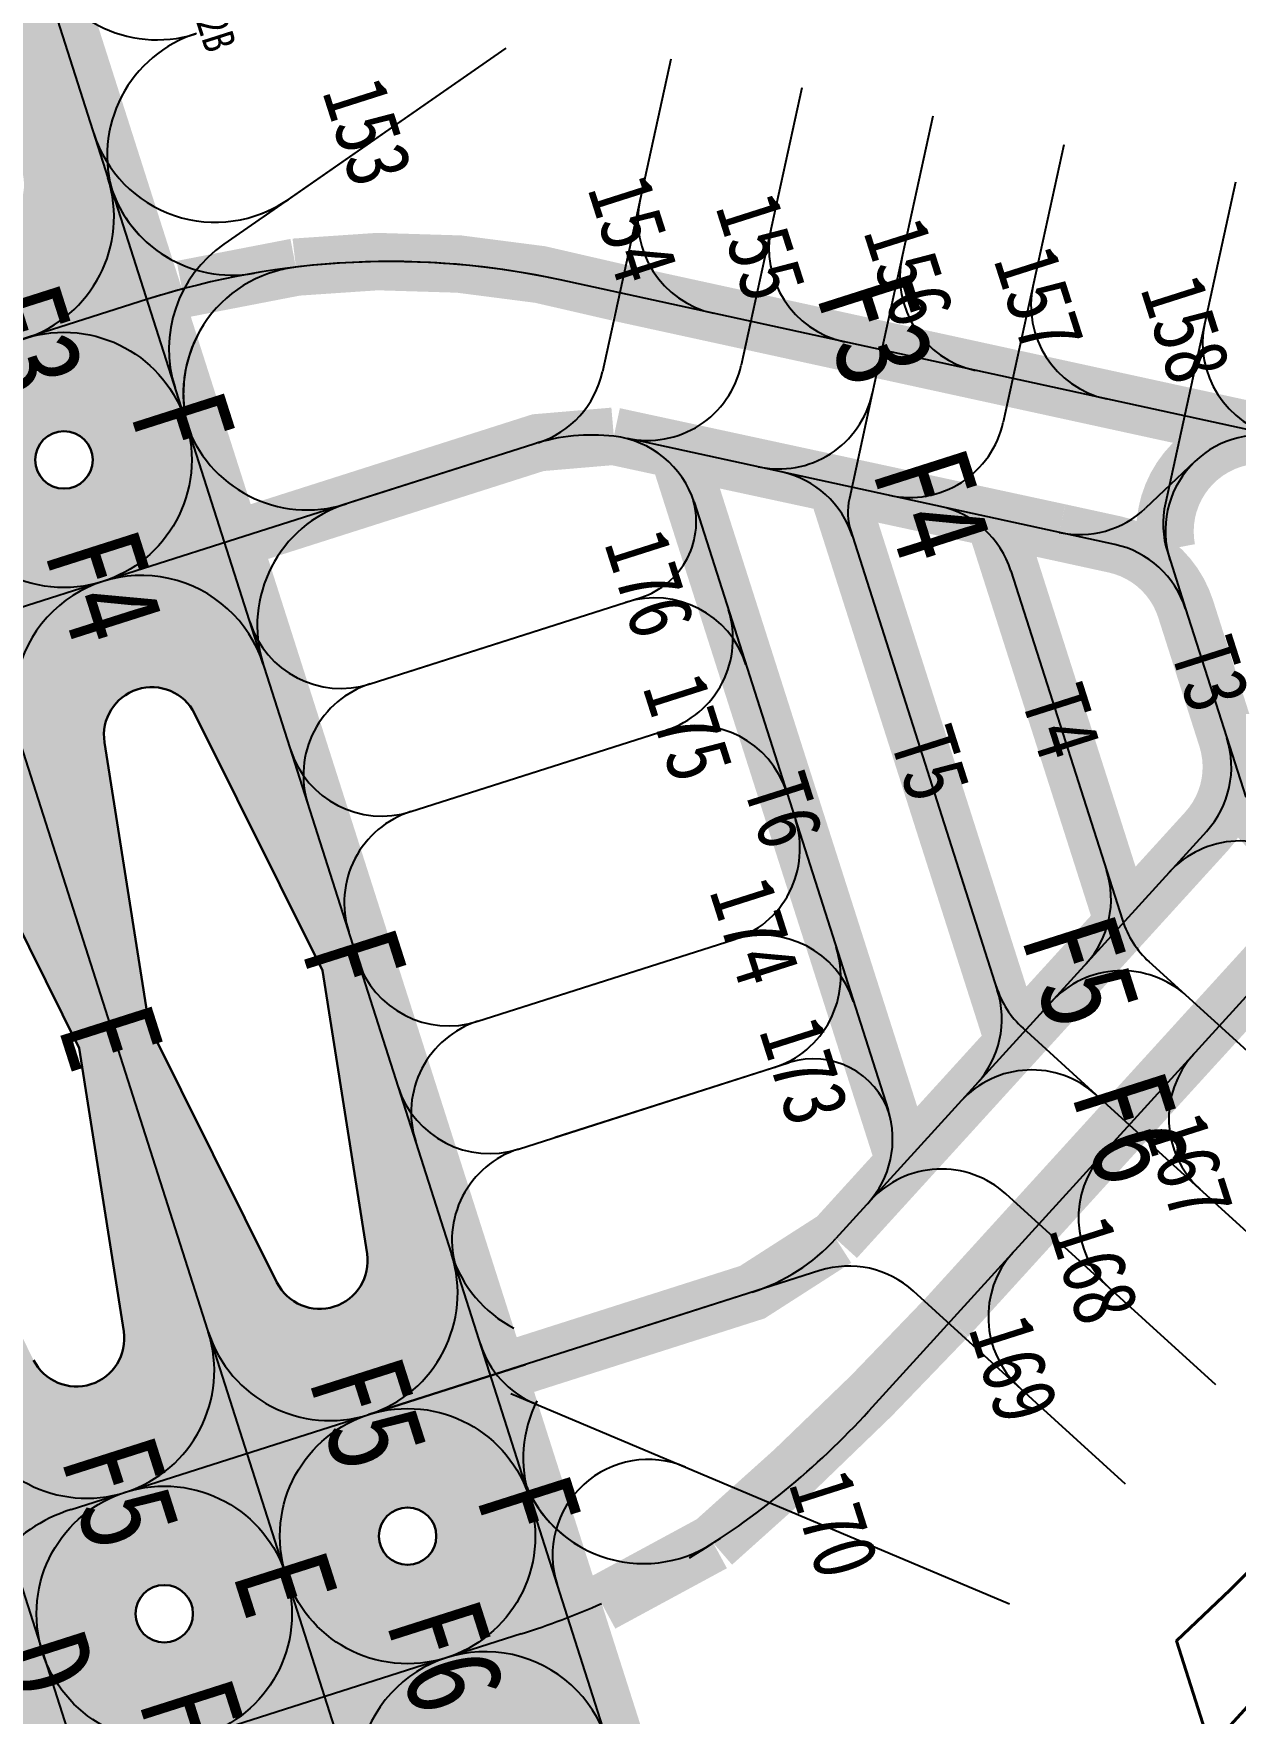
# Model space of a CAD drawing. Header units: millimetres. Extents: x 7502 to 11404, y 5706 to 12222.
# Drawn here: x 8616 to 8992, y 8629 to 9155 of the extents above; entities that cross this region are included whole.
import ezdxf
from ezdxf.enums import TextEntityAlignment as Align

# ---------------------------------------------------------------- set-up
doc = ezdxf.new("R2010")
doc.units = ezdxf.units.MM
doc.header["$LTSCALE"] = 0.5
doc.linetypes.add('HIDDEN', pattern=[0.375, 0.25, -0.125])
for name, color, linetype in [('MapLayer_Apron', 7, 'Continuous'), ('MapLayer_Taxiway', 7, 'Continuous'), ('MapLayer_Taxiway CenterLines', 7, 'Continuous'), ('MapLayer_Terminal', 7, 'Continuous'), ('MapLayer_TwyContour', 7, 'Continuous')]:
    doc.layers.add(name, color=color, linetype=linetype)
doc.styles.add('\\M+5BADA\\M+5CCE5', font='simhei.ttf', dxfattribs={"width": 0.8})

msp = doc.modelspace()

# ---------------------------------------------------------------- hatches: boundary and pattern name
at = {"layer": 'MapLayer_Taxiway'}
h = msp.add_hatch(color=6, dxfattribs=at)
h.dxf.hatch_style = 1
h.paths.add_polyline_path([(8434.536821136015, 9635.484111784805), (8436.918474838636, 9636.244194437044), (8429.925714436571, 9658.15540850563, -0.4142135623726468), (8399.136698152672, 9674.046804802616), (8367.82129287396, 9772.170937370633, -0.3770885427738296), (8380.78547555347, 9801.814073982103), (8383.65086725582, 9803.153667314667), (8376.719928768674, 9824.871167723108), (8374.338275065877, 9824.11108507081, 0.4142135623651992), (8345.149996152702, 9767.559830672899), (8377.985566736577, 9664.672390698768, 0.4142135623809989)])
h.paths.add_polyline_path([(8374.814605806436, 9824.26310160126), (8376.719928768676, 9824.871167723097), (8368.898634847425, 9849.378520406199), (8368.68887099166, 9849.34729810075, -0.3693419437445393), (8346.6576017416, 9863.154936212208), (8317.635004136266, 9853.775694724209, 0.4142135623730926)])
h.paths.add_polyline_path([(8501.728127607807, 9424.94592443007), (8504.109781310672, 9425.70600708239), (8497.117020908607, 9447.617221150966, -0.380660754849708), (8467.345969707916, 9460.859529269324), (8440.028960674495, 9521.246042810075), (8427.315043672348, 9586.292997499144, -0.3806607548470305), (8443.911235240705, 9614.332980368461), (8436.918474838636, 9636.244194437044), (8434.536821136015, 9635.484111784805, 0.4142135623651967), (8405.348542222839, 9578.932857386892), (8445.17687320837, 9454.134203344038, 0.4142135623810242)])
h.paths.add_polyline_path([(8620.034724713772, 9062.465154436693), (8608.846246334366, 9097.5232903912, -0.5263781702791607), (8584.345877813395, 9100.889303626409), (8544.910134050295, 9179.453431005362), (8535.18107609187, 9209.938598420586), (8521.8155271576, 9296.822786289777, -0.5263781702736147), (8539.836590450195, 9313.759119439543), (8528.648112070807, 9348.817255393984, 0.4706024317026369), (8495.342378229121, 9296.944902386465, 1.000002054175688), (8419.12940976757, 9272.622414062864), (8486.624749300852, 9061.13156522533, 1.000002056630131), (8562.837617834586, 9085.454366664168, 0.4706024317919248)])
h.paths.add_polyline_path([(8508.132959313949, 9076.566658749742), (8468.6972155431, 9155.130786144133), (8458.968157592417, 9185.61595354398), (8445.60260865816, 9272.500141413095, -0.8547654677535799), (8473.834118252515, 9281.509965412943), (8513.269862023279, 9202.94583801854), (8522.998919973936, 9172.460670618857), (8536.364468908294, 9085.576482749619, -0.8547654677535915)], flags=16)
h = msp.add_hatch(color=6, dxfattribs=at)
h.dxf.hatch_style = 1
h.paths.add_polyline_path([(8546.026886485219, 9439.083461764516), (8542.530506284204, 9450.03906879879), (8510.140015921956, 9439.701944726205), (8506.643635720928, 9450.657551760516), (8497.117020908472, 9447.617221150922, -0.3806607548480477), (8467.345969707916, 9460.859529269324), (8440.028960674495, 9521.246042810075), (8427.315043672348, 9586.292997499144, -0.3806607548474506), (8443.91123524074, 9614.332980368472), (8436.918474838694, 9636.244194437062), (8434.536821136015, 9635.484111784805, 0.4142135623651967), (8405.348542222839, 9578.932857386892), (8445.17687320837, 9454.134203344038, 0.4142135623810245), (8501.728127607807, 9424.94592443007)])
h.paths.add_polyline_path([(8501.728127607807, 9424.94592443007, -0.01473663043983095), (8499.223494442369, 9424.074139040165, -0.3971059339289301), (8547.232547380938, 9397.480793110906, -0.1969220860107458), (8549.654948147318, 9427.715242182869), (8546.026886485219, 9439.083461764516), (8501.728127607807, 9424.94592443007), (8496.964820201581, 9423.425759125268, -0.01474562776017986), (8499.18711908692, 9424.21649702581, -0.3971072311627925), (8445.17687320837, 9454.134203344032), (8458.858360950706, 9411.264436686568)])
h.paths.add_polyline_path([(8471.019367929803, 9373.158965863217), (8458.858360940707, 9411.264436683377), (8420.751901702784, 9399.103114248781, -0.4142059651403344)])
h.paths.add_polyline_path([(8570.349531361897, 9362.870543265071), (8566.721469699802, 9374.238762846704, -0.1969220860107449), (8547.23265639758, 9397.480451516618, -0.4142122495955975), (8521.287465078258, 9347.212840625823)])
h.paths.add_polyline_path([(8573.977593023996, 9351.502323683424), (8570.349531361897, 9362.870543265071), (8559.393924327596, 9359.374163064043), (8571.555301288716, 9321.26753297187, -0.1969244142771313)])
h.paths.add_polyline_path([(8662.245177899866, 9074.923428320853), (8659.373771875498, 9083.920732455477, -0.195856340551141), (8639.934918959509, 9107.005874546536), (8651.211908737052, 9071.67039572864), (8651.403932322275, 9071.73167827183, -0.01130276555548537)])
h.paths.add_polyline_path([(8666.95251496461, 9060.173391970617), (8662.245177899866, 9074.923428320853, 0.01150435718213737), (8651.211933441944, 9071.670318317989), (8663.373285713837, 9033.56376558739, 0.01187425808361958), (8663.993647574838, 9031.768303967863, -0.1845731174384342)])
h.paths.add_polyline_path([(8536.89253098892, 9035.186428413932, 1), (8561.215175865596, 8958.973509914487, 1)])
h.paths.add_polyline_path([(8551.79015097485, 8988.506015832714, -1), (8546.317555877598, 9005.653922495088, -1)], flags=16)
h.paths.add_polyline_path([(8686.49016064803, 8998.95385743022), (8682.862098985941, 9010.322077011839, -0.1846161386904984), (8663.993647574838, 9031.768303967863, 0.01295047675998389), (8664.580392790476, 9029.781399248594), (8675.534553613732, 8995.457477229196)])
h.paths.add_polyline_path([(8690.118222310135, 8987.585637848559), (8686.49016064803, 8998.95385743022), (8675.534553613732, 8995.457477229196), (8687.695930574857, 8957.350847137004, -0.1969244142771252)])
h.paths.add_polyline_path([(8664.580392790476, 9029.781399248594), (8675.534553613732, 8995.457477229196), (8687.695821529298, 8957.351188821896, 0.4142131187819608), (8637.427981234943, 8983.296118686767), (8637.428094364397, 8983.296154790958, -1), (8613.10544948772, 9059.509073290403, -0.4142122492474039), (8663.37317665262, 9033.564107321341), (8663.373285713837, 9033.56376558739, 0.01187425808361958), (8663.993647574838, 9031.768303967863, 0.01295047675997677)])
h.paths.add_polyline_path([(8628.003069474293, 9012.828660709392, -1), (8622.53047437704, 9029.976567371767, -1)], flags=16)
h.paths.add_polyline_path([(8687.695821529298, 8957.351188821896), (8675.534553613732, 8995.457477229196), (8637.428094364397, 8983.296154790958, -0.4142122492474013)], flags=16)
h.paths.add_polyline_path([(8746.678235354939, 8772.534861461689), (8687.695821529236, 8957.351188822086, 0.4142131187805085), (8637.427981234943, 8983.296118686767, 0.4142126928397181), (8611.482957552955, 8933.028373103087), (8670.465371378956, 8748.21204574175, 0.4142135623731474), (8720.733153067018, 8722.26690893036, 0.4142148755072579)])
h.paths.add_polyline_path([(8666.187666038095, 8941.915924454765), (8706.231475930737, 8861.446474097871), (8720.188937464853, 8772.759604088003, -0.8577669034690156), (8691.973581392711, 8763.647139266312), (8651.929771499923, 8844.116589623249), (8637.972309965928, 8932.803459633076, -0.8577669034732203)], flags=16)
h = msp.add_hatch(color=6, dxfattribs=at)
h.dxf.hatch_style = 1
h.paths.add_polyline_path([(8639.050531724159, 9109.777025983047), (8571.555192243157, 9321.267874656762, 0.3599867653821008), (8528.648112070747, 9348.817255394173), (8539.836590450195, 9313.759119439543, -0.2264849503043206), (8550.04703675195, 9305.832610289624), (8589.482780528557, 9227.268482883586), (8599.211838473391, 9196.78331549544), (8612.577387407739, 9109.899127626282, -0.2264849502997531), (8608.846246334366, 9097.5232903912), (8620.034724713772, 9062.465154436693, 0.3599892987257214)])
h = msp.add_hatch(color=6, dxfattribs=at)
h.dxf.hatch_style = 1
h.paths.add_polyline_path([(8670.465282035428, 8748.212325690693), (8611.482868240917, 8933.028652953355, 0.9999963280510018), (8535.270039054194, 8908.705728226481), (8594.25245288015, 8723.889400865288, 1.000003673239399)])
h.paths.add_polyline_path([(8615.760662893275, 8739.324494389639), (8575.716853000475, 8819.793944746607), (8561.759391466552, 8908.48081475596, -0.8577669034834142), (8589.974747538614, 8917.593279578165), (8630.018557431331, 8837.123829221204), (8643.976018965419, 8748.436959211318, -0.8577669034687394)], flags=16)
h.paths.add_polyline_path([(8644.520234568217, 8697.944264053887, 1), (8668.842879444894, 8621.731345554443, 1)])
h.paths.add_polyline_path([(8659.417854554147, 8651.263851472668, -1), (8653.945259456896, 8668.411758135042, -1)], flags=16)
h.paths.add_polyline_path([(8766.167157688556, 8749.29283115124), (8690.118222310131, 8987.585637848551, 0.1969244142963752), (8687.69593057576, 8957.350847134177), (8746.6783444008, 8772.53451977585, 0.1969220857019702)])
h.paths.add_polyline_path([(8690.118222310131, 8987.585637848551), (8686.490160648027, 8998.953857430217), (8675.534553613732, 8995.457477229196), (8687.69593057576, 8957.350847134177, -0.1969244142963751)])
h.paths.add_polyline_path([(8686.490160648027, 8998.953857430217), (8682.862098985936, 9010.322077011842, -0.1846161386904644), (8663.993647574838, 9031.768303967865, 0.01088957850092307), (8664.480154359342, 9030.095487762454), (8675.534553613732, 8995.457477229196)], flags=16)
h.paths.add_polyline_path([(8675.534553613732, 8995.457477229196), (8664.580392790474, 9029.781399248597, -0.0129415774348477), (8663.908057319495, 9031.739492831843, -0.4003584461782205), (8637.428094364397, 8983.296154790958)], flags=17)
h.paths.add_polyline_path([(8687.695821529298, 8957.351188821896), (8675.534553613732, 8995.457477229196), (8637.428094364379, 8983.296154790953, -0.4142122492475641)], flags=17)
h.paths.add_polyline_path([(8666.952514964607, 9060.17339197061), (8662.24517789986, 9074.92342832085, 0.01130276555548484), (8651.403932322273, 9071.73167827183), (8651.21190873706, 9071.670395728619), (8663.373285715943, 9033.563765580784, 0.01187425804029062), (8663.993647574838, 9031.768303967863, -0.1845731174383905)], flags=0)
h.paths.add_polyline_path([(8663.37317665262, 9033.564107321341), (8651.211908737052, 9071.67039572864), (8613.10544948772, 9059.509073290403, -0.4142122492474081)], flags=17)
h.paths.add_polyline_path([(8662.24517789986, 9074.92342832085), (8659.373771875493, 9083.92073245548, -0.195856340551069), (8639.934918959512, 9107.005874546532), (8651.21190873706, 9071.670395728619), (8651.403932322275, 9071.73167827183, -0.01130276555548062)], flags=16)
h.paths.add_polyline_path([(8639.05053172506, 9109.777025980216), (8639.934918959512, 9107.005874546532, 0.1958563405510694), (8659.373771875493, 9083.92073245548), (8662.24517789986, 9074.92342832085), (8666.952514964607, 9060.17339197061), (8690.118222310131, 8987.585637848551, 0.1969244142642192), (8687.695930574253, 8957.350847138896, 0.4142127734753181), (8637.428367845068, 8983.296242070854, -1.000003492451746), (8613.105449487713, 9059.509073290428, 0.4142148767252065)])
h.paths.add_polyline_path([(8628.003069474293, 9012.828660709392, -1), (8622.53047437704, 9029.976567371767, -1)], flags=16)
h.paths.add_polyline_path([(8666.952514964607, 9060.17339197061), (8662.24517789986, 9074.92342832085, 0.01130276555548606), (8651.403932322271, 9071.73167827183), (8651.21190873706, 9071.670395728619), (8613.105449487728, 9059.509073290406, -0.4142122492473564), (8663.37317665262, 9033.564107321341, -0.0119121378926128), (8663.995123824598, 9031.762783876664, -0.1846100473306989)], flags=16)
h = msp.add_hatch(color=6, dxfattribs=at)
h.dxf.hatch_style = 1
edge = h.paths.add_edge_path(flags=16)
edge.add_line((8536.638187827506, 8904.41875156053), (8523.108716614854, 8946.812187475847))
edge.add_line((8523.108716614854, 8946.812187475847), (8480.715280699538, 8933.282716263193))
edge.add_arc((8494.244751912189, 8890.889280347878), 44.50000000000002, 17.700000001983426, 107.7000000019834, ccw=False)
edge = h.paths.add_edge_path(flags=16)
edge.add_line((8607.995803215115, 8680.825793088108), (8583.276058771758, 8758.28298897037))
edge.add_arc((8345.110688460993, 8682.274723730752), 250.000000000001, -7.156188263670117, 17.700000001983824, ccw=False)
edge.add_arc((8642.773762995996, 8644.902353477191), 49.99999999999902, 134.0717946368983, 172.8438117363325, ccw=False)
edge = h.paths.add_edge_path(flags=16)
edge.add_line((8658.511526521295, 8522.539113214483), (8607.995803215113, 8680.825793088108))
edge.add_arc((8642.773762995997, 8644.902353477188), 50.00000000000073, 134.0717946368993, 172.8438117363287)
edge.add_arc((8345.110688460969, 8682.274723730743), 250.0000000000236, -9.299999998005603, -7.156188263667218, ccw=False)
edge.add_line((8591.8246175641, 8641.873768463485), (8571.233252626796, 8516.129797419459))
edge.add_arc((8615.641759865357, 8508.857625471348), 45.0000000000012, 17.700000001987974, 170.7000000019869, ccw=False)
edge = h.paths.add_edge_path(flags=16)
edge.add_line((8704.508356227154, 8378.411998281894), (8658.511526521295, 8522.539113214483))
edge.add_arc((8615.641759865357, 8508.857625471352), 45.00000000000002, 17.70000000198335, 170.7000000019915)
edge.add_line((8571.233252626796, 8516.12979741946), (8557.32994479539, 8431.227356872576))
edge.add_arc((9100.10058882223, 8342.345255284603), 550.0000000000041, 170.7000000019927, 172.9483811426022)
edge.add_arc((8960.07696589988, 8781.097250221175), 549.999999999987, 222.451618861367, 224.7000000019752)
edge.add_line((8569.13725528308, 8394.230163661932), (8629.652613248023, 8333.077748911186))
edge.add_arc((8661.638589571216, 8364.730510538762), 45.00000000000036, 224.7000000019752, 377.7000000019833)
edge = h.paths.add_edge_path(flags=0)
edge.add_line((8650.55174185611, 8478.829648052539), (8672.70004427656, 8409.42984488221))
edge.add_arc((8636.022577249201, 8397.724572033749), 38.4999999999991, -136.07910417404912, 17.700000004419678, ccw=False)
edge.add_line((8608.291097340281, 8371.018486171886), (8566.973632253661, 8413.922356805106))
edge.add_line((8566.973632253661, 8413.922356805106), (8575.799242011148, 8472.82892391005))
edge.add_arc((8613.87427482875, 8467.124375204077), 38.5000000000023, 17.700000004416893, 171.479104178126, ccw=False)
edge = h.paths.add_edge_path()
edge.add_arc((8784.182054709872, 7982.01504601375), 44.50000000000002, 224.7000000019744, 287.7000000019822, ccw=False)
edge.add_line((8752.551478123602, 7950.713981737594), (8690.750479666474, 8013.165571164699))
edge.add_arc((9081.690190283285, 8400.032657723954), 550.0000000000009, 200.8556724410795, 224.7000000019753, ccw=False)
edge.add_arc((9100.100588822224, 8342.345255284588), 550.0000000000008, 170.7000000019927, 194.5443275628838, ccw=False)
edge.add_line((8557.329944795389, 8431.227356872561), (8591.8246175641, 8641.87376846349))
edge.add_arc((8345.110688460993, 8682.274723730752), 250.0000000000009, -9.299999998007847, 17.70000000198377)
edge.add_line((8583.276058771758, 8758.282988970372), (8536.638187827506, 8904.41875156053))
edge.add_arc((8494.244751912189, 8890.889280347878), 44.49999999999911, 17.70000000198335, 107.7000000019857)
edge.add_line((8480.715280699536, 8933.282716263193), (8523.108716614855, 8946.812187475847))
edge.add_line((8523.108716614854, 8946.812187475847), (8486.624749300858, 9061.131565225314))
edge.add_arc((8524.731208551375, 9073.292887661164), 40.00000000000001, 197.6999999982419, 377.7002354763819)
edge.add_arc((8600.944127049383, 9097.615532540127), 39.99999999999948, 197.699764531329, 287.7000000019834)
edge.add_arc((8625.266771926059, 9021.402614040682), 40.00000000000001, -72.29999999801669, 107.7000000019834, ccw=False)
edge.add_arc((8649.589416802737, 8945.189695541238), 40.00000000000001, 107.7000000019833, 197.7002353370652)
edge.add_arc((8573.376498304928, 8920.867050661655), 40.0000000000009, 17.69976467157837, 197.6999999991043)
edge.add_line((8535.270039054594, 8908.705728225228), (8536.638187827506, 8904.418751560528))
edge.add_line((8536.638187827506, 8904.41875156053), (8594.252452880157, 8723.889400865271))
edge.add_arc((8632.358912130674, 8736.050723301116), 40.00000000000001, 197.6999999982314, 377.7002354763714)
edge.add_arc((8708.571830628673, 8760.373368180102), 39.99999999999948, 197.6997645313785, 287.7000000019834)
edge.add_arc((8732.894475505353, 8684.160449680647), 40.00000000001275, -72.29999999801669, 107.7000000019834, ccw=False)
edge.add_arc((8757.21712038203, 8607.947531181193), 39.9999999999982, 107.7000000019781, 197.700235386622)
edge.add_arc((8681.00420188349, 8583.624886303916), 39.99999999999923, 17.69976461855623, 197.7000000015795)
edge.add_line((8642.897742633682, 8571.463563865846), (8658.511526521295, 8522.539113214481))
edge.add_line((8658.511526521295, 8522.539113214483), (8701.272090336508, 8388.552559467385))
edge.add_arc((8739.37854958623, 8400.713881905724), 40.00000000000001, 197.7000000019834, 377.7000000019833)
edge.add_arc((8815.591468085675, 8425.036526782402), 40.00000000000001, 197.7000000019834, 287.7000000019834)
edge.add_line((8827.752790524015, 8386.93006753268), (8751.53987202457, 8362.607422656001))
edge.add_arc((8739.37854958623, 8400.713881905724), 40.00000000000001, -162.2999999980167, -72.29999999801669, ccw=False)
edge.add_line((8701.272090336508, 8388.552559467385), (8704.508356227154, 8378.411998281894))
edge.add_line((8704.508356227154, 8378.411998281894), (8828.05387675619, 7991.292721789027))
edge.add_arc((8866.160336008836, 8003.454044218211), 40.00000000000184, 197.6999999882184, 287.7008881313738)
edge.add_arc((8890.482980882589, 7927.24112572792), 39.99999999999973, 107.6991118725903, 197.7000000019834)
edge.add_line((8852.376521632868, 7915.079803289582), (8840.215199194528, 7953.186262539306))
edge.add_line((8840.215199194528, 7953.186262539306), (8797.711525922525, 7939.621610098435))
edge = h.paths.add_edge_path(flags=16)
edge.add_line((8564.648185728825, 8382.417206172726), (8693.963810247724, 8251.74025125961))
edge.add_arc((8452.2919891391, 8012.586052295759), 340.0000000000011, 20.80768084473999, 44.700000001963076, ccw=False)
edge.add_line((8770.116530819761, 8133.365026895968), (8773.449244325151, 8122.922255394098))
edge.add_line((8773.449244325151, 8122.922255394098), (8795.38997755517, 8024.882628013494))
edge.add_arc((8757.819327466785, 8016.474521690655), 38.5000000000009, -135.2999999984595, 12.614626801548809, ccw=False)
edge.add_line((8730.453547723404, 7989.393825631714), (8707.506947187792, 8012.581989434783))
edge.add_arc((9063.469601529876, 8363.709585493172), 500.0000000000058, 197.8388358357517, 224.6082195793587, ccw=False)
edge.add_arc((9064.206316027015, 8361.401153902461), 500.0000000000502, 177.5910281295028, 197.561164239897, ccw=False)
edge = h.paths.add_edge_path(flags=16)
edge.add_arc((8656.681557006556, 8659.837804804165), 40.00000000000001, -72.29999999801665, 287.7000000019834)
edge = h.paths.add_edge_path(flags=0)
edge.add_arc((8656.681557005522, 8659.837804803856), 9.000000000000004, -72.29999999801665, 287.7000000019834)
edge = h.paths.add_edge_path(flags=16)
edge.add_arc((8732.894475504963, 8684.160449680532), 9.000000000000004, -72.29999999801665, 287.7000000019834)
edge = h.paths.add_edge_path(flags=16)
edge.add_arc((8549.053853427258, 8997.07996916421), 40.00000000000001, -72.29999999801665, 287.7000000019834)
edge = h.paths.add_edge_path(flags=0)
edge.add_arc((8549.053853426223, 8997.0799691639), 9.000000000000004, -72.29999999801665, 287.7000000019834)
edge = h.paths.add_edge_path(flags=16)
edge.add_arc((8625.266771925666, 9021.402614040579), 9.000000000000004, -72.29999999801665, 287.7000000019834)
edge = h.paths.add_edge_path(flags=16)
edge.add_line((8901.35704836006, 7761.603530028749), (8840.215199194532, 7953.186262539307))
edge.add_line((8840.215199194532, 7953.186262539308), (8797.711525922527, 7939.621610098436))
edge.add_arc((8784.18205470987, 7982.01504601375), 44.50000000000002, -135.29999999802448, -72.2999999980131, ccw=False)
edge.add_line((8752.551478123602, 7950.713981737594), (8840.891546511482, 7861.44394049788))
edge.add_arc((8663.191678049296, 7685.59526478913), 249.9999999999993, 17.700000001983824, 44.700000001974274, ccw=False)
h = msp.add_hatch(color=6, dxfattribs=at)
h.dxf.hatch_style = 1
h.paths.add_polyline_path([(8687.695821529298, 8957.351188821896), (8675.534553613732, 8995.457477229196), (8637.428094364397, 8983.296154790958, -0.4142122492474016)])
h = msp.add_hatch(color=6, dxfattribs=at)
h.dxf.hatch_style = 1
edge = h.paths.add_edge_path(flags=16)
edge.add_line((8536.638187827506, 8904.41875156053), (8523.108716614854, 8946.812187475847))
edge.add_line((8523.108716614854, 8946.812187475847), (8480.715280699538, 8933.282716263193))
edge.add_arc((8494.244751912189, 8890.889280347878), 44.50000000000002, 17.700000001983426, 107.7000000019834, ccw=False)
edge = h.paths.add_edge_path(flags=17)
edge.add_line((8527.798754092932, 8863.35674166469), (8566.706762870677, 8770.732062639334))
edge.add_line((8566.706762870677, 8770.732062639334), (8570.03947637614, 8760.289291137517))
edge.add_arc((8241.00687229247, 8674.62981734433), 340.0000000008913, -9.299999997569273, 14.592319159637725, ccw=False)
edge.add_line((8576.537815873995, 8619.684518183276), (8546.827755560844, 8438.255993396902))
edge.add_arc((8941.857269727978, 8744.771381161412), 499.9999999995487, 197.8388358646283, 217.8089718749045, ccw=False)
edge.add_line((8465.896284942664, 8591.601080640246), (8503.092738295009, 8475.04918909292))
edge.add_arc((8960.076965899894, 8781.097250221183), 550.0000000000009, 213.8107157150692, 222.4516188613665)
edge.add_arc((9100.100588822228, 8342.3452552846), 550.0000000000015, 170.7000000019938, 172.9483811426019, ccw=False)
edge.add_line((8557.329944795389, 8431.227356872561), (8591.8246175641, 8641.87376846349))
edge.add_arc((8345.11068846099, 8682.274723730752), 250.0000000000017, -9.299999998007758, 17.70000000198377)
edge.add_line((8583.276058771758, 8758.282988970372), (8536.638187827506, 8904.41875156053))
edge.add_arc((8494.244751912189, 8890.889280347878), 44.50000000000002, 17.70000000198335, 107.7000000019833)
edge.add_arc((8493.649900048442, 8890.704017101534), 44.50000000000076, 106.8978089202824, 170.7063023727367)
edge.add_line((8449.734029903768, 8897.890556563349), (8435.716720412007, 8812.29194936977))
edge.add_arc((8978.487364438843, 8723.409847781799), 550, 170.7000000019929, 181.5892842888984)
edge.add_line((8428.698938666032, 8708.155770089134), (8465.896284600483, 8591.60108171244))
edge.add_arc((8942.593984222996, 8742.46294957377), 500.0000000000036, 170.791780424604, 197.5611641402124, ccw=False)
edge.add_line((8449.037324935343, 8822.47434921668), (8454.30927013364, 8854.668199717142))
edge.add_arc((8492.303215215567, 8848.446452606273), 38.49999999999919, 22.785373202855624, 170.7000000024287, ccw=False)
edge = h.paths.add_edge_path(flags=16)
edge.add_line((8607.995803215115, 8680.825793088108), (8583.276058771758, 8758.28298897037))
edge.add_arc((8345.110688460993, 8682.274723730752), 250.000000000001, -7.156188263670117, 17.700000001983824, ccw=False)
edge.add_arc((8642.773762995996, 8644.902353477191), 49.99999999999902, 134.0717946368983, 172.8438117363325, ccw=False)
edge = h.paths.add_edge_path(flags=16)
edge.add_line((8658.511526521295, 8522.539113214483), (8607.995803215113, 8680.825793088108))
edge.add_arc((8642.773762995997, 8644.902353477188), 50.00000000000073, 134.0717946368993, 172.8438117363287)
edge.add_arc((8345.110688460969, 8682.274723730743), 250.0000000000236, -9.299999998005603, -7.156188263667218, ccw=False)
edge.add_line((8591.8246175641, 8641.873768463485), (8571.233252626796, 8516.129797419459))
edge.add_arc((8615.641759865357, 8508.857625471348), 45.0000000000012, 17.700000001987974, 170.7000000019869, ccw=False)
edge = h.paths.add_edge_path(flags=16)
edge.add_line((8704.508356227154, 8378.411998281894), (8658.511526521295, 8522.539113214483))
edge.add_arc((8615.641759865357, 8508.857625471352), 45.00000000000002, 17.70000000198335, 170.7000000019915)
edge.add_line((8571.233252626796, 8516.12979741946), (8557.32994479539, 8431.227356872576))
edge.add_arc((9100.10058882223, 8342.345255284603), 550.0000000000041, 170.7000000019927, 172.9483811426022)
edge.add_arc((8960.07696589988, 8781.097250221175), 549.999999999987, 222.451618861367, 224.7000000019752)
edge.add_line((8569.13725528308, 8394.230163661932), (8629.652613248023, 8333.077748911186))
edge.add_arc((8661.638589571216, 8364.730510538762), 45.00000000000036, 224.7000000019752, 377.7000000019833)
edge = h.paths.add_edge_path(flags=0)
edge.add_line((8650.55174185611, 8478.829648052539), (8672.70004427656, 8409.42984488221))
edge.add_arc((8636.022577249201, 8397.724572033749), 38.4999999999991, -136.07910417404912, 17.700000004419678, ccw=False)
edge.add_line((8608.291097340281, 8371.018486171886), (8566.973632253661, 8413.922356805106))
edge.add_line((8566.973632253661, 8413.922356805106), (8575.799242011148, 8472.82892391005))
edge.add_arc((8613.87427482875, 8467.124375204077), 38.5000000000023, 17.700000004416893, 171.479104178126, ccw=False)
h = msp.add_hatch(color=6, dxfattribs=at)
h.dxf.hatch_style = 1
h.paths.add_polyline_path([(8880.311237009057, 8391.632163137747), (8793.677011933232, 8663.093065866196, -0.01154288425291701), (8783.01815723167, 8658.666837720433), (8853.697927335399, 8437.197849220742, -0.4142135623731017), (8827.752790524015, 8386.93006753268, 0.4142135623652034), (8801.807653712303, 8336.662285845645), (9057.043408386911, 7536.902972342177, 0.414213562381182), (9113.594662786358, 7507.714693428185), (9121.459328426186, 7529.11906294621), (9120.091179652547, 7533.406039609691), (9105.801257433486, 7528.845543695183), (9104.433108659174, 7533.132520360774), (9100.622462734194, 7531.916388116937), (9098.038181716052, 7540.014010707486, -0.3691443388511716), (9080.071783706066, 7547.574758459465), (9040.636039935398, 7626.138885853683), (8841.64640153792, 8249.655825327747), (8828.280852603604, 8336.540013196678, -0.3691443388557472), (8838.545964188199, 8353.110584948598), (8834.289501334777, 8366.447845686005), (8851.437407997153, 8371.92044078326), (8848.397077387566, 8381.447055595687)])
h.paths.add_polyline_path([(8827.752790524015, 8386.93006753268), (8789.646331235577, 8374.768745081985), (8801.807653712303, 8336.662285845645, -0.4142135623651967)], flags=17)
h.paths.add_polyline_path([(8801.80709825084, 8336.664026199222), (8789.646331235577, 8374.768745081985), (8751.53987202457, 8362.607422656001, -0.4142001856549243)], flags=17)
h.paths.add_polyline_path([(8904.266795255635, 8015.615366665705), (8801.80765371263, 8336.662285844619, 1), (8725.594735213186, 8312.33964096794), (8840.215199194536, 7953.186262539308), (8878.32165844425, 7965.347584977642, 0.4142135623730951)])
h.paths.add_polyline_path([(8780.29944369866, 8321.227192319913), (8819.735187469418, 8242.663064925513), (8864.428047430314, 8102.621827182781), (8877.793596364663, 8015.737639313629, -0.8547654677535996), (8849.562086770318, 8006.727815313752), (8810.126342999465, 8085.291942708151), (8765.433483038576, 8225.333180450838), (8752.0679341043, 8312.217368320064, -0.854765467753612)], flags=16)
h.paths.add_polyline_path([(8744.141292763527, 8359.392369877078), (8715.671733337416, 8343.432514998043), (8725.594735213186, 8312.33964096794, -0.3562083070096061)], flags=17)
h.paths.add_polyline_path([(8744.141292763527, 8359.392369877078, -0.05054720211931384), (8751.53987202457, 8362.607422656001, -0.4142135623730929), (8701.272090336508, 8388.552559467385), (8715.6717333374, 8343.43251499803)], flags=17)
h.paths.add_polyline_path([(8744.141292763527, 8359.392369877078, 0.3562083070096126), (8725.594735213186, 8312.339640967939), (8779.743823976673, 8142.668122525976, 0.1183577996407246), (8719.278322128095, 8242.508532995105), (8569.137255283069, 8394.230163661941, -0.009810728179785783), (8554.260813877756, 8409.865178926222, -0.009810728179792193), (8557.329944795389, 8431.227356872561), (8591.8246175641, 8641.873768463489, 0.1183577996407302), (8583.276058771758, 8758.282988970372), (8594.252452880155, 8723.88940086527, 1.000002054694477), (8670.465321398118, 8748.212202353523, 0.4142147661196168), (8720.733153067018, 8722.26690893036, 0.4142148756232993), (8746.67823535012, 8772.534861476786, 0.1969244143864055), (8766.167157688556, 8749.29283115124), (8793.677011933232, 8663.093065866196, -0.01154288425291701), (8783.01815723167, 8658.666837720433), (8853.697927335399, 8437.197849220742, -0.4142135623731083), (8827.752790524015, 8386.93006753268, -0.4142135623730951), (8777.485008835953, 8412.875204344064, -0.4142135623730838), (8751.539872024572, 8362.607422656003, 0.05054720211932309)])
h.paths.add_polyline_path([(8722.780300350769, 8403.987652991847), (8683.040523518832, 8483.504441867766), (8669.379019197626, 8571.289386380327, -0.8562817539816764), (8697.602451117951, 8580.35111521804), (8737.342227949688, 8500.834326342396), (8751.003732271025, 8413.049381829362, -0.8562817539582841)], flags=16)
h.paths.add_polyline_path([(8608.291097340281, 8371.018486171886), (8566.973632253661, 8413.922356805106), (8575.799242011148, 8472.82892391005, -0.7938634427652979), (8650.55174185611, 8478.829648052539), (8672.70004427656, 8409.429844882208, -0.7938634427990919)], flags=16)
h.paths.add_polyline_path([(8798.993218849922, 8428.310297869102), (8759.253442018127, 8507.82708674471), (8745.59193769688, 8595.612031258215, -0.8562817539461753), (8773.815369617392, 8604.67376009472), (8813.555146449082, 8525.156971219061), (8827.21665077073, 8437.372026704365, -0.856281753927436)], flags=16)
h.paths.add_polyline_path([(8644.520234568217, 8697.944264053887, -1), (8668.842879444894, 8621.731345554443), (8745.055797943687, 8646.053990430912, 0.4142147653632917), (8719.110711082396, 8595.78605222967, 0.4142133697076781), (8668.843061025369, 8621.73140350464, -1.000002382548938)], flags=16)
h.paths.add_polyline_path([(8644.520234568217, 8697.944264053887, -1), (8668.842879444894, 8621.731345554443, -1)], flags=0)
h.paths.add_polyline_path([(8653.945259456896, 8668.411758135042, -1), (8659.417854554147, 8651.263851472668, -1)], flags=0)
h.paths.add_polyline_path([(8730.158177956337, 8692.734403011718, -1), (8735.63077305359, 8675.586496349344, -1)], flags=16)

# ---------------------------------------------------------------- linework, layer by layer
at = {"layer": 'MapLayer_Taxiway', "color": 6, "lineweight": -2, "const_width": 23.00000000000001}
for points in [[(8202.25445750253, 10215.31072685596), (9316.079576324368, 6725.235390322134)], [(8125.088877521841, 10190.68404891833), (9235.417616142542, 6711.564319418754)], [(8535.071279411928, 9435.587081551046), (8853.697927335399, 8437.197849220742)], [(8651.21190873706, 9071.670395728645), (8498.786071738177, 9023.025105975294)], [(8675.534553613736, 8995.457477229196), (8454.14090713254, 8924.801751830702)], [(8758.839612316357, 8734.428231368598), (8606.413775317476, 8685.782941615247)], [(8783.162257193035, 8658.215312869153), (8630.736420194155, 8609.570023115803)]]:
    msp.add_lwpolyline(points, dxfattribs=at)
at = {"layer": 'MapLayer_Taxiway', "color": 4, "lineweight": -2, "const_width": 18.00000000000001}
for points in [[(8662.245177899866, 9074.923428320853), (8697.913157529452, 9081.819884765066)], [(8686.490160541647, 8998.953857396267), (8773.75944773756, 9026.805038696017), (8797.488480376189, 9028.818579982446)], [(8937.020666499902, 8998.704148318579), (8797.488476915143, 9028.818580451782)], [(8817.324989479024, 9024.802026404801), (8888.679385520598, 8801.219155618719)], [(8866.96557172396, 9013.97862913548), (8922.873013622833, 8838.797462238017)], [(8916.606153992489, 9003.155231861012), (8957.066641614749, 8876.375768736072)], [(8976.589338057518, 8974.725201972175), (8989.491338378113, 8934.297892296274)], [(8866.988092390315, 8777.38073573242), (8971.466964697573, 8892.201517165147)], [(8866.988088500726, 8777.380731303929), (8840.857056874433, 8760.603336094888), (8769.795219244266, 8737.924611535673)], [(8828.627845051155, 8682.01701431792), (8793.677034174518, 8663.092995807756)]]:
    msp.add_lwpolyline(points, dxfattribs=at)
for points in [[(8697.913157280938, 9081.819884685754, -0.09836301750912002), (8799.348649235142, 9073.755225513149), (9128.613080780127, 9001.96434307093)], [(8970.661060114982, 8993.30095171182, -0.5244928670884138), (9005.504199004345, 9028.806046719465, -3.361042940283467)], [(8828.627843820548, 8682.017013651612, 0.02725512522753231), (8901.807603923138, 8752.708911697371), (9128.61308765832, 9001.964341387731)], [(8937.020666500095, 8998.704148318537), (8954.400688178688, 8994.914690759677, -0.2679408799428423), (8976.589338057518, 8974.725201972175, -1.551132066850549e-05)], [(8971.12855740148, 8891.83000199054), (8983.100334743916, 8904.986813511647, 0.2679408799428423), (8989.491529273986, 8934.297294118844, 1.551132066850549e-05)], [(8994.406617035203, 8918.89628884837, 0.563998568019195), (9044.389672473331, 8906.96484188496, 0.02047693186392974)]]:
    msp.add_lwpolyline(points, format="xyb", dxfattribs=at)
at = {"layer": 'MapLayer_Taxiway', "ltscale": 0.25}
for centre, radius, start, end in [((8654.46175698511, 9193.051914201864), 39.99999999999997, 197.7000000019776, 287.45856816208), ((8654.461756985414, 9193.051914225423), 39.99999999999997, 197.7000000019776, 287.45856816208), ((8678.784617781923, 9116.838319061711), 39.99999999999997, 107.4585681620801, 197.7000000019776), ((8678.78461779642, 9116.8383190898), 39.99999999999997, 107.4585681620801, 197.7000000019776), ((8672.704615514713, 9135.88948399072), 39.99999999999997, 197.7000000019776, 304.8262503270623), ((8672.704615514713, 9135.88948399072), 39.99999999999997, 197.7000000019776, 304.8262503270623), ((8672.704615522114, 9135.889484016545), 39.99999999999997, 197.7000000019776, 304.8262503270623), ((8672.704615522114, 9135.889484016545), 39.99999999999997, 197.7000000019776, 304.8262503270623), ((8677.991258271995, 9119.324242915032), 40.00000000000001, 197.7000000019776, 279.8121178239854), ((8672.704615528768, 9135.889484018668), 39.99999999999997, 290.6808678226007, 304.8262503270623), ((8672.704615528768, 9135.889484018668), 39.99999999999997, 290.6808678226007, 304.8262503270623), ((8672.704615521368, 9135.889483992843), 39.99999999999997, 290.6808678226007, 304.8262503270623), ((8672.704615521368, 9135.889483992843), 39.99999999999997, 290.6808678226007, 304.8262503270623), ((8698.155812551671, 9056.140344235324), 39.99999999999997, 124.8262503270623, 197.7000000019776), ((8698.155812551975, 9056.140344258885), 39.99999999999997, 124.8262503270623, 197.7000000019776), ((8702.636732659703, 9042.099765897094), 40.00000000000001, 96.7755301597413, 197.7000000019776), ((8702.636732666357, 9042.099765899218), 40.00000000000001, 96.7755301597413, 104.7191321813612), ((8764.638455461987, 9055.384883205294), 30.00000000000001, 287.7000000019736, 347.6999940202941), ((8764.638455455333, 9055.384883203169), 30.00000000000001, 287.7000000019736, 347.699990697772), ((8808.090770668055, 9057.520223009678), 30.00000000000001, 257.6999849130889, 347.6999940202941), ((8808.090770661402, 9057.520223007554), 30.00000000000001, 257.699990697746, 347.699990697772), ((8849.12661119147, 9048.572609136005), 29.99999999999998, 257.6999849130889, 347.6999940202941), ((8849.126611184816, 9048.57260913388), 29.99999999999998, 257.699990697746, 347.699990697772), ((8890.162525278158, 9039.625332901142), 29.99999999999998, 257.6999849130889, 347.6999940202941), ((8890.162525271504, 9039.625332899017), 29.99999999999998, 257.699990697746, 347.699990697772), ((8790.639647356775, 8969.210749311962), 60.00000000000003, 83.44555688008629, 107.7000000019736), ((8790.63964736343, 8969.210749314087), 60.00000000000003, 83.44556296999004, 107.7000000019736), ((8794.064062099365, 8999.014664884031), 30.00000000000001, 17.70000000197759, 83.44556296999004), ((8794.06406209271, 8999.014664881908), 30.00000000000001, 17.70000000197759, 83.44555688008629), ((9000.254525528077, 8999.245849354087), 29.99999999999998, 77.699990697746, 197.7000000019776), ((9000.25452553473, 8999.245849356212), 29.99999999999998, 77.6999849130889, 197.7000000019776), ((8843.651734389525, 8988.357056408136), 29.99999999999999, 17.70000000197759, 77.699990697746), ((8843.651734396179, 8988.35705641026), 29.99999999999999, 17.70000000197759, 77.6999849130889), ((8798.326294805067, 9002.10490469952), 24.99999999999998, 287.7000000019736, 17.70000000197759), ((8798.32629481172, 9002.104904701642), 24.99999999999998, 287.7000000019736, 17.70000000197759), ((8890.81063330967, 9005.044496460205), 20, 167.6999906977721, 197.7000000019776), ((8890.810633316323, 9005.044496462328), 20, 167.6999940202941, 197.7000000019776), ((8893.292316616236, 8977.533659140274), 29.99999999999999, 17.70000000197759, 77.699990697746), ((8893.29231662289, 8977.533659142398), 29.99999999999999, 17.70000000197759, 77.6999849130889), ((8999.544937504945, 9001.469282400172), 30.00000000000001, 167.6999906977721, 197.7000000019776), ((8999.544937511599, 9001.469282402295), 30.00000000000001, 167.6999940202941, 197.7000000019776), ((8943.41158285366, 9028.015514516163), 29.99999999999999, 257.6999849130889, 313.5083352121258), ((8943.411582847004, 9028.015514514038), 29.99999999999999, 257.699990697746, 313.5083352121258), ((8948.009776580762, 8965.603323535397), 29.99999999999999, 17.70000000197759, 77.699990697746), ((8948.009776587416, 8965.60332353752), 29.99999999999999, 17.70000000197759, 77.6999849130889), ((8810.284805775125, 8948.188357926058), 29.99999999999999, 17.70000000197759, 107.7000000019736), ((8810.28480578178, 8948.18835792818), 29.99999999999999, 17.70000000197759, 107.7000000019736), ((8712.019257749682, 8979.809269674692), 29.99999999999999, 197.7000000019776, 287.7000000019736), ((8804.812210649481, 8965.336264579371), 29.99999999999999, 287.7000000019736, 17.70000000197759), ((8804.812210656137, 8965.336264581494), 29.99999999999999, 287.7000000019736, 17.70000000197759), ((8730.261241402659, 8922.649580814304), 29.99999999999999, 107.7000000019736, 197.7000000019776), ((8823.05419434248, 8908.176575716114), 29.99999999999999, 17.70000000197759, 107.7000000019736), ((8823.054194349133, 8908.176575718237), 29.99999999999999, 17.70000000197759, 107.7000000019736), ((8960.911493934167, 8925.176900465396), 29.99999999999999, 317.7000093062133, 17.70000000197759), ((8960.911493940823, 8925.176900467519), 29.99999999999999, 317.700015090836, 17.70000000197759), ((8724.788646293477, 8939.79748746505), 29.99999999999999, 197.7000000019776, 287.7000000019736), ((8743.030629972278, 8882.637798597263), 29.99999999999999, 107.7000000019736, 197.7000000019776), ((8825.790491801854, 8899.602622591066), 29.99999999999998, 287.7000000019736, 17.70000000197759), ((8825.79049180851, 8899.60262259319), 29.99999999999998, 287.7000000019736, 17.70000000197759), ((8993.654091643411, 8872.009157270903), 30.00000000000001, 47.7000059836966, 137.700015090836), ((8993.654091636758, 8872.009157268778), 30.00000000000001, 47.7000093061804, 137.7000093062134), ((8923.220790210718, 8883.755357921722), 29.99999999999999, 317.7000093062133, 17.70000000197759), ((8923.220790217372, 8883.755357923845), 29.99999999999999, 317.700015090836, 17.70000000197759), ((8985.395130978704, 8886.284360143412), 30.00000000000001, 197.7000000019776, 227.7000059836966), ((8844.032475449698, 8842.442933697756), 29.99999999999998, 17.70000000197759, 107.7000000019736), ((8844.032475456352, 8842.44293369988), 29.99999999999998, 17.70000000197759, 107.7000000019736), ((8745.766927439054, 8874.06384549804), 29.99999999999998, 197.7000000019776, 287.7000000019736), ((8838.559880355013, 8859.590840376593), 29.99999999999998, 287.7000000019736, 17.70000000197759), ((8838.559880361667, 8859.590840378716), 29.99999999999998, 287.7000000019736, 17.70000000197759), ((8956.638147808659, 8831.329679653045), 29.99999999999998, 47.7000059836966, 137.700015090836), ((8956.638147802005, 8831.32967965092), 29.99999999999998, 47.7000093061804, 137.7000093062134), ((8889.027162104501, 8846.177051286948), 29.99999999999999, 317.7000093062133, 17.70000000197759), ((8889.027162111155, 8846.17705128907), 29.99999999999999, 317.700015090836, 17.70000000197759), ((8945.846371953005, 8865.485896726837), 30.00000000000001, 197.7000000019776, 227.7000093061804), ((8945.846371959658, 8865.485896728962), 30.00000000000001, 197.7000000019776, 227.7000059836966), ((8764.008911098827, 8816.904156616358), 29.99999999999998, 107.7000000019736, 197.7000000019776), ((8860.045006125572, 8808.714624201086), 24.99999999999998, 17.70000000197759, 107.7000000019736), ((8860.045006132226, 8808.71462420321), 24.99999999999998, 17.70000000197759, 107.7000000019736), ((8928.371622289324, 8800.265173677963), 29.99999999999998, 47.7000059836966, 137.700015090836), ((8928.37162228267, 8800.26517367584), 29.99999999999998, 47.7000093061804, 137.7000093062134), ((8758.536316006408, 8834.052063288096), 29.99999999999998, 197.7000000019776, 287.7000000019736), ((8854.833533976991, 8808.598744645375), 29.99999999999999, 317.7000093062133, 17.70000000197759), ((8854.833533983645, 8808.5987446475), 29.99999999999999, 317.700015090836, 17.70000000197759), ((8776.778299673279, 8776.892374408679), 29.99999999999998, 107.7000000019736, 197.7000000019776), ((8900.105096761681, 8769.200667606383), 29.99999999999998, 47.7000059836966, 137.700015090836), ((8900.105096755027, 8769.200667604258), 29.99999999999998, 47.7000093061804, 137.7000093062134), ((8822.610216055884, 8817.761474854506), 60.00000000000003, 287.7000000019736, 317.700015090836), ((8822.61021604923, 8817.761474852383), 60.00000000000003, 287.7000000019736, 317.7000093062133), ((8871.135672132352, 8738.775750611218), 30.00000000000001, 47.7000093061804, 107.7000000019736), ((8871.135672139008, 8738.775750613342), 30.00000000000001, 47.7000059836966, 107.7000000019736), ((8784.262395631418, 8753.4416029955), 30.00000000000001, 197.7000000019776, 247.1196723962381), ((8808.280974758132, 8678.181448405488), 30.00000000000001, 67.1196723962381, 197.7000000019776), ((8806.846721064974, 8715.566718441767), 40.00000000000001, 197.7000000019776, 302.9924211088715), ((8806.846721071628, 8715.56671844389), 40.00000000000001, 290.6808678226007, 302.9924211088715)]:
    msp.add_arc(centre, radius, start, end, dxfattribs=at)
at = {"layer": 'MapLayer_Taxiway', "ltscale": 0.2}
for centre, radius, start, end in [((8835.050927968037, 9096.675681331202), 29.99999999999998, 167.6999906977721, 257.699990697746), ((8835.050927974691, 9096.675681333327), 29.99999999999998, 167.6999940202941, 257.6999849130889), ((8876.086842111508, 9087.728405114462), 30.00000000000001, 167.6999906977721, 257.699990697746), ((8876.086842118162, 9087.728405116586), 30.00000000000001, 167.6999940202941, 257.6999849130889), ((8727.41252121592, 8833.566410524907), 250.0000000000001, 77.699990697746, 107.7000000019736), ((8727.41252121592, 8833.566410524907), 250.0000000000001, 77.699990697746, 96.7755301597413), ((8917.122756238517, 9078.78112890029), 30.00000000000001, 167.6999906977721, 257.699990697746), ((8917.122756245173, 9078.781128902412), 30.00000000000001, 167.6999940202941, 257.6999849130889), ((8958.15867035843, 9069.833852683849), 30.00000000000001, 167.6999906977721, 257.699990697746), ((8958.158670365086, 9069.833852685973), 30.00000000000001, 167.6999940202941, 257.6999849130889), ((9011.896176900387, 9058.11718143951), 29.99999999999998, 167.6999906977721, 257.699990697746), ((9011.896176907041, 9058.117181441632), 29.99999999999998, 167.6999940202941, 257.6999849130889), ((9001.296396852667, 8815.030256154241), 30.00000000000001, 137.7000093062134, 227.7000093061804), ((9001.296396859321, 8815.030256156364), 30.00000000000001, 137.700015090836, 227.7000059836966), ((8973.02987127202, 8783.965750175234), 30.00000000000001, 137.7000093062134, 227.7000093061804), ((8973.029871278673, 8783.965750177358), 30.00000000000001, 137.700015090836, 227.7000059836966), ((8944.763345686539, 8752.901244186864), 29.99999999999998, 137.7000093062134, 227.7000093061804), ((8944.763345693193, 8752.901244188988), 29.99999999999998, 137.700015090836, 227.7000059836966), ((8692.495816246377, 8891.702661866475), 250.0000000000001, 300.9892154964019, 317.700015090836)]:
    msp.add_arc(centre, radius, start, end, dxfattribs=at)
at = {"layer": 'MapLayer_Taxiway', "lineweight": 0, "ltscale": 0.2}
msp.add_arc((8985.39513097205, 8886.284360141288), 30.00000000000001, 197.7000000019776, 227.7000093061804, dxfattribs=at)
at = {"layer": 'MapLayer_Taxiway CenterLines', "ltscale": 0.3}
for p, q in [((9300.421873684518, 6774.297456605997), (8214.415779940862, 10177.20426760624)), ((8138.202861441423, 10152.88162272956), (9224.208955185104, 6749.974811729327)), ((8547.232547331532, 9397.480793265713), (8853.697927335399, 8437.197849220742)), ((8651.403932322259, 9071.731678271848), (8536.892530988913, 9035.186428413952)), ((8686.49016064803, 8998.95385743022), (8480.119638073407, 8933.092622452932)), ((8627.572109948072, 8692.535427539344), (8769.79521935065, 8737.924611569619)), ((8768.504082701143, 8653.53729266305), (8668.842879444888, 8621.731345554463))]:
    msp.add_line(p, q, dxfattribs=at)
at = {"layer": 'MapLayer_Taxiway CenterLines', "ltscale": 0.25}
for p, q in [((8763.644245514828, 9150.428246517367), (8675.31222265495, 9088.975849453502)), ((8763.644245505162, 9150.42824649864), (8675.312222656912, 9088.975849422846)), ((8763.644245521482, 9150.42824651949), (8687.216970359657, 9097.257956655)), ((8763.644245511816, 9150.428246500765), (8687.216970367303, 9097.257956631045)), ((8815.311015980893, 9146.965250579336), (8793.949822691546, 9048.99397161687)), ((8815.311015987549, 9146.965250581461), (8793.9498226982, 9048.993971618995)), ((8856.346930129199, 9138.017974371958), (8837.402137895348, 9051.129311428353)), ((8856.346930135853, 9138.017974374083), (8837.402137902001, 9051.129311430477)), ((8897.382844239748, 9129.070698160353), (8878.4379783949, 9042.181697531423)), ((8897.382844246402, 9129.070698162475), (8878.437978401555, 9042.181697533546)), ((8938.41875837869, 9120.123421957807), (8919.473892526745, 9033.234421326611)), ((8938.418758385344, 9120.12342195993), (8919.473892533399, 9033.234421328736)), ((8992.156546818202, 9108.408043651363), (8970.233570150784, 9007.860193424833)), ((8992.156546824855, 9108.408043653486), (8970.233570157437, 9007.860193426957)), ((8878.437978408652, 9042.181697535812), (8871.269610470106, 9009.30459334682)), ((8954.400688178688, 8994.914690759677), (8803.42147052454, 9027.83348377502)), ((8954.400688185342, 8994.914690761801), (8803.421470531193, 9027.833483777145)), ((8772.397663699267, 9026.370438186546), (8686.490160669644, 8998.953856725402)), ((8772.397663705922, 9026.370438188671), (8715.622644034333, 9008.251218133497)), ((8979.60071678475, 9021.004070448975), (8964.065391559372, 9006.25729339363)), ((8979.600716791405, 9021.004070451098), (8964.065391566026, 9006.257293395753)), ((8822.643906527737, 9008.135656717759), (8883.41337842395, 8817.719736492858)), ((8822.643906534391, 9008.135656719884), (8883.413378430603, 8817.71973649498)), ((8870.747859534415, 9002.127155169352), (8917.607006623039, 8855.298042836619)), ((8870.747859541068, 9002.127155171474), (8917.607006629692, 8855.298042838742)), ((8970.661060108327, 8993.300951709698), (8976.589621013221, 8974.724315354786)), ((8970.661060114982, 8993.30095171182), (8976.589621019875, 8974.72431535691)), ((8921.871677588077, 8986.656165768469), (8956.815286512108, 8877.163368383513)), ((8921.871677594732, 8986.656165770592), (8956.815286518762, 8877.163368385638)), ((8721.140148485882, 8951.229392990293), (8805.92720440006, 8978.28839416415)), ((8732.648495500107, 8954.902175020634), (8805.927204406715, 8978.288394166275)), ((8976.589621018053, 8974.72431536415), (8995.419899192842, 8915.72125622542)), ((8976.589621024708, 8974.724315366275), (8995.419899199496, 8915.721256227544)), ((8733.909357256807, 8911.21755339999), (8813.933439180943, 8936.756495699192)), ((8745.417884059372, 8914.89039281153), (8813.933439187598, 8936.756495701315)), ((8983.100426770965, 8904.986525053408), (8866.988081744117, 8777.380724035202)), ((8983.100426777619, 8904.98652505553), (8866.988081750773, 8777.380724037324)), ((8754.887638388189, 8845.483911428448), (8834.911720313987, 8871.022853673434)), ((8766.396165193019, 8849.156750832892), (8834.91172032064, 8871.022853675557)), ((9042.604172111993, 8793.6673770282), (8965.204392347903, 8864.095757784668)), ((9042.604172118648, 8793.667377030324), (8965.204392354559, 8864.09575778679)), ((8948.561997675488, 8822.45410652216), (8925.655644149412, 8843.297284528127)), ((8767.657206749403, 8805.472186582403), (8852.444262653917, 8832.531187737535)), ((8779.165553757097, 8809.144968608705), (8852.444262660572, 8832.53118773966)), ((9014.33764654554, 8762.602871053723), (8948.561997645274, 8822.45410652034)), ((9014.337646552194, 8762.602871055848), (8948.561997651928, 8822.454106522462)), ((8986.071120957795, 8731.53836507245), (8920.295472064625, 8791.389600541333)), ((8986.071120964449, 8731.538365074575), (8920.29547207128, 8791.389600543456)), ((8862.014680296501, 8767.355595046245), (8720.733693000204, 8722.267080517686)), ((8862.014680303155, 8767.35559504837), (8798.927702738934, 8747.221972266687)), ((8957.804595420035, 8700.473859130596), (8891.32604754434, 8760.964683448015)), ((8957.804595426689, 8700.47385913272), (8891.326047550994, 8760.96468345014)), ((8765.253627079732, 8728.901517928409), (8921.44347717105, 8662.987529497248))]:
    msp.add_line(p, q, dxfattribs=at)
at = {"layer": 'MapLayer_Taxiway CenterLines', "ltscale": 0.2}
for p, q in [((9123.72650403875, 9003.029415666726), (8780.670117742284, 9077.827804143843)), ((9123.726504045404, 9003.02941566885), (8780.67011774894, 9077.827804145965)), ((9125.824191969084, 8996.460210312289), (8877.403589960242, 8723.449533464645)), ((9125.824191975738, 8996.460210314412), (8877.403589966898, 8723.449533466768))]:
    msp.add_line(p, q, dxfattribs=at)
at = {"layer": 'MapLayer_Taxiway CenterLines', "lineweight": 0, "ltscale": 0.2}
for p, q in [((8878.437978401998, 9042.181697533688), (8871.269610463452, 9009.304593344697)), ((8948.561997668832, 8822.454106520037), (8925.655644142758, 8843.297284526003))]:
    msp.add_line(p, q, dxfattribs=at)
at = {"layer": 'MapLayer_Taxiway CenterLines', "ltscale": 0.3}
for centre in [(8625.266771926059, 9021.402614040682), (8732.894475505349, 8684.160449680661), (8656.681557006556, 8659.837804804165)]:
    msp.add_circle(centre, 40.00000000000001, dxfattribs=at)
for centre, radius, start, end in [((8600.944127049373, 9097.615532540152), 40.00000000000001, 197.7000000019776, 17.69996367794043), ((8677.990934830326, 9119.324139685761), 40.00000000000001, 197.7000000019776, 242.2620054937917), ((8727.412197561887, 8833.566307961062), 250.0000000000001, 105.1097072510653, 107.7000000019736), ((8702.636409218032, 9042.099662667826), 40.00000000000001, 153.1379945253953, 197.7000000019776), ((8725.802335301416, 8969.51234041767), 40.00000000000001, 107.7105492971597, 197.7000000019776), ((8649.589416802737, 8945.189695541238), 40.00000000000001, 17.70000000197759, 197.7000000019776), ((8708.57183062868, 8760.37336818008), 40.00000000000001, 197.7000000019776, 17.69996367794043), ((8784.784749127359, 8784.696013056515), 40.00000000000001, 197.7000000019776, 242.2613120463904), ((8632.358912129877, 8736.05072330361), 40.00000000000001, 197.7000000019776, 17.69996367794043), ((8809.10739400403, 8708.483094557094), 40.00000000000001, 153.1386879575723, 197.7002569496236), ((8806.846397635802, 8715.566615222351), 40.00000000000001, 197.7000000019776, 242.2620054633559), ((8642.773762995996, 8644.902353477188), 50.00000000000002, 107.7000000019736, 172.8438117363557), ((8692.495492804019, 8891.702558640894), 250.0000000000001, 287.7000000019736, 293.8739628269976), ((8757.217120382034, 8607.947531181191), 40.00000000000001, 17.70000000197759, 197.7000000019776)]:
    msp.add_arc(centre, radius, start, end, dxfattribs=at)
at = {"layer": 'MapLayer_Taxiway CenterLines', "ltscale": 0.25}
msp.add_arc((8701.479690631257, 9045.72525827133), 40.00000000000001, 197.7000000019776, 287.7000000019736, dxfattribs=at)
at = {"layer": 'MapLayer_Terminal', "color": 8, "lineweight": 40}
msp.add_lwpolyline([(9296.84857650581, 8917.663510970166, 0.06812301779699888), (9130.397563539995, 8778.46068837195), (8986.396216943325, 8620.20527478225), (8983.464022322381, 8620.844596598181), (8973.742215319618, 8651.307043702005, 0.0309051068379975), (9226.091456763763, 8923.434883772903, 0.0918870916494601), (9260.681754531695, 8986.354401845905, 0.3249196961903384), (9227.79982303933, 9089.387109745816, 0.0918870916515582), (9163.156218011978, 9120.637049486959, 0.0309051068380145), (8799.820802534265, 9196.274851558157), (8790.09899555053, 9226.737298675867), (8811.619344990575, 9250.387854085033, 0.0309051068213749), (9173.463588383293, 9167.91092037233, 0.09188709167691), (9245.248638325302, 9169.414602820325, 0.0167427508299494), (9251.2350693879, 9170.86490792669), (9252.299809779173, 9171.167835690665, 0.303221773381767), (9318.036615051013, 9249.407544775226, 0.091887091667425)], format="xyb", dxfattribs=at)
at = {"layer": 'MapLayer_TwyContour', "lineweight": 30}
for p, q in [((8706.231475930737, 8861.446474097871), (8666.187666038095, 8941.915924454763)), ((8637.956156443735, 8932.906100454922), (8651.929771499923, 8844.116589623249)), ((8630.018557431331, 8837.123829221204), (8589.97474753865, 8917.593279578092)), ((8720.205090987029, 8772.656963266247), (8706.231475930737, 8861.446474097871)), ((8651.929771499923, 8844.116589623249), (8691.973581392675, 8763.647139266384)), ((8643.992172487595, 8748.334318389572), (8630.018557431331, 8837.123829221204))]:
    msp.add_line(p, q, dxfattribs=at)
for centre in [(8625.266771925666, 9021.402614040579), (8732.894475504963, 8684.160449680532), (8656.681557005522, 8659.837804803856)]:
    msp.add_circle(centre, 9.000000000000004, dxfattribs=at)
for centre, radius, start, end in [((8652.78176394248, 8935.186749988103), 14.99999999999928, 26.65464248063984, 188.74535752327), ((8705.37948348829, 8770.376313733044), 14.99999999999899, 206.6546424806398, 8.745357523377434), ((8629.166564988855, 8746.05366885637), 14.99999999999899, 206.6546424806398, 8.745357523377434)]:
    msp.add_arc(centre, radius, start, end, dxfattribs=at)

# ---------------------------------------------------------------- texts
at = {"layer": 'MapLayer_Apron', "color": 3, "style": '\\M+5BADA\\M+5CCE5', "width": 0.8}
for s, height, p in [('152B', 10, (8663.2835330702, 9169.183596719897)), ('153', 20.00000000000001, (8706.083590542332, 9136.775419015326)), ('154', 20.00000000000001, (8789.161247264627, 9106.394645148619)), ('155', 20.00000000000001, (8829.227419034869, 9100.65132927626)), ('156', 20.00000000000001, (8875.573882575758, 9092.884049886725)), ('157', 20.00000000000001, (8916.36361696472, 9084.096681239533)), ('158', 20.00000000000001, (8962.329595618268, 9074.999517223016)), ('176', 20.00000000000001, (8794.395327180055, 8995.287963064462)), ('175', 20.00000000000001, (8806.408142214272, 8950.147789934985)), ('174', 20.00000000000001, (8827.320055337648, 8886.2885299085)), ('173', 20.00000000000001, (8842.875828423566, 8842.545244480521)), ('167', 20.00000000000001, (8963.140905249598, 8812.487378197302)), ('168', 20.00000000000001, (8933.631252386265, 8780.108505201515)), ('169', 20.00000000000001, (8908.50466303933, 8749.128410078523)), ('170', 20.00000000000001, (8852.17011088516, 8700.519708349022))]:
    msp.add_text(s, height=height, rotation=287.7000000019664, dxfattribs=at).set_placement(p)
at = {"layer": 'MapLayer_Apron', "color": 2, "linetype": 'HIDDEN', "style": '\\M+5BADA\\M+5CCE5', "width": 0.8}
for s, p in [('F3', (8879.88116151477, 9062.388936366562)), ('F4', (8897.477299357235, 9007.252949877742)), ('F5', (8944.094636581787, 8861.181527934536)), ('F6', (8959.783582475011, 8812.021563598217))]:
    msp.add_text(s, height=30.00000000000001, rotation=287.6999900019726, dxfattribs=at).set_placement(p, align=Align.MIDDLE_CENTER)
at = {"layer": 'MapLayer_Apron', "color": 1, "linetype": 'HIDDEN', "style": '\\M+5BADA\\M+5CCE5', "width": 0.8}
for s, p in [('T3', (8984.5737451403, 8954.262751482569)), ('T4', (8937.790029535961, 8939.33216338783)), ('T5', (8896.788319035475, 8926.246848304665)), ('T6', (8850.800975889362, 8911.570414974152))]:
    msp.add_text(s, height=20.00000000000001, rotation=287.6999900019726, dxfattribs=at).set_placement(p, align=Align.MIDDLE_CENTER)
at = {"layer": 'MapLayer_Taxiway', "color": 0, "linetype": 'HIDDEN', "style": '\\M+5BADA\\M+5CCE5', "width": 0.8}
for s, p in [('F3', (8613.546123377477, 9058.842888100815)), ('F', (8662.563062569436, 9033.003978368926)), ('F4', (8638.147401068889, 8981.756897609885)), ('F', (8716.264585436533, 8864.734869219094)), ('E', (8640.051666937086, 8840.412224342417)), ('F5', (8720.86721578273, 8722.561463517919)), ('F5', (8643.312016352897, 8697.810442152879)), ('F', (8770.921083325655, 8693.473427866433)), ('E', (8694.708164826208, 8669.150782989756)), ('F6', (8745.13546068105, 8646.519002677913)), ('D', (8619.279829302988, 8643.83382231533)), ('F6', (8667.580261251214, 8621.767981312874))]:
    msp.add_text(s, height=30.00000000000001, rotation=287.6999900019726, dxfattribs=at).set_placement(p, align=Align.MIDDLE_CENTER)

doc.saveas('drawing.dxf')
